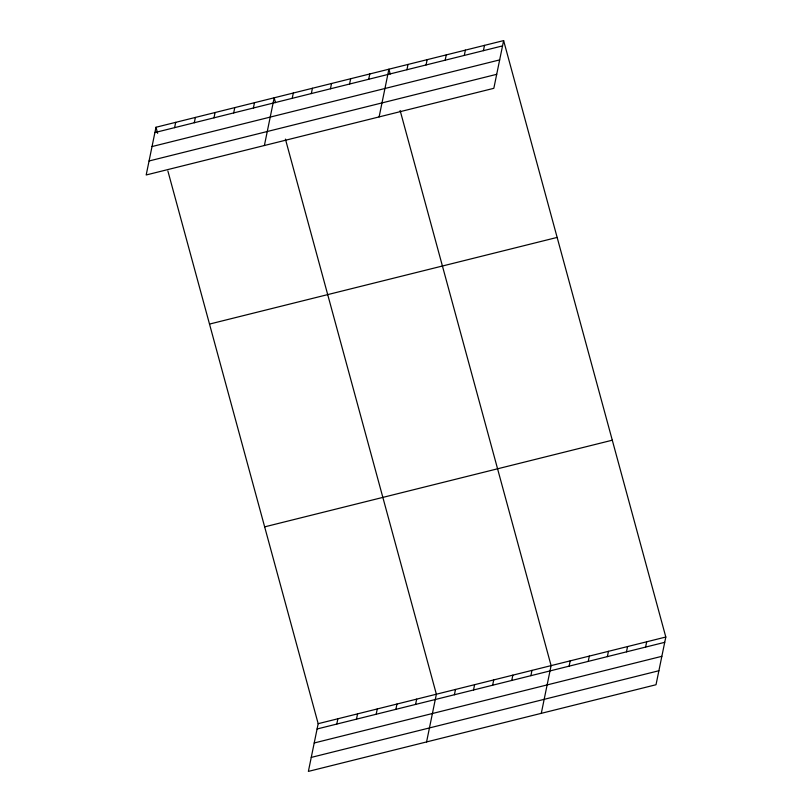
<?xml version="1.0" encoding="UTF-8"?>
<svg xmlns="http://www.w3.org/2000/svg" width="812" height="812" viewBox="0 0 812 812"><rect width="100%" height="100%" fill="white"/><g stroke="black" fill="none" stroke-linecap="round" stroke-linejoin="round"><path stroke-width="1.22" d="M155.985 127.261L146.19 174.976L493.828 88.315L503.623 40.6L155.985 127.261L157.64 133.33M174.6 127.646L175.686 122.348M194.291 122.734L195.387 117.435M213.992 117.831L215.078 112.523M233.694 112.919L234.78 107.62M253.395 108.006L254.481 102.708M264.387 145.51L274.182 97.795L275.501 102.657M292.218 98.333L293.305 93.025M311.331 93.563L312.427 88.264M330.454 88.792L331.54 83.494M349.576 84.032L350.662 78.734M368.699 79.261L369.785 73.963M379.113 116.918L388.907 69.193L390.227 74.054M406.934 69.73L408.02 64.432M426.056 64.97L427.142 59.662M445.179 60.2L446.265 54.901M167.881 170.997L318.172 723.685L308.377 771.4L656.015 684.739L665.81 637.024L503.623 40.6M464.291 55.429L465.388 50.131M336.787 724.071L337.873 718.772M483.414 50.669L484.5 45.37M356.478 719.158L357.574 713.86M376.179 714.245L377.265 708.947M395.88 709.343L396.966 704.034M415.582 704.43L416.668 699.132M426.574 741.935L436.369 694.219L285.418 139.106M454.405 694.747L455.491 689.449M473.518 689.987L474.604 684.689M492.64 685.216L493.726 679.918M511.763 680.456L512.849 675.148M530.886 675.685L531.972 670.387M541.289 713.342L551.094 665.617L400.133 110.503M569.121 666.155L570.207 660.856M588.243 661.384L589.329 656.086M607.366 656.624L608.452 651.326M626.478 651.853L627.574 646.555M645.601 647.093L646.687 641.784M154.899 132.559L502.537 45.898M152.027 146.556L499.664 59.895M149.063 160.979L496.7 74.318M209.506 324.079L557.144 237.419M264.651 526.866L612.289 440.205M318.172 723.685L665.81 637.024M317.086 728.983L664.723 642.322M314.214 742.98L661.851 656.319M311.25 757.403L658.887 670.742"/></g></svg>
